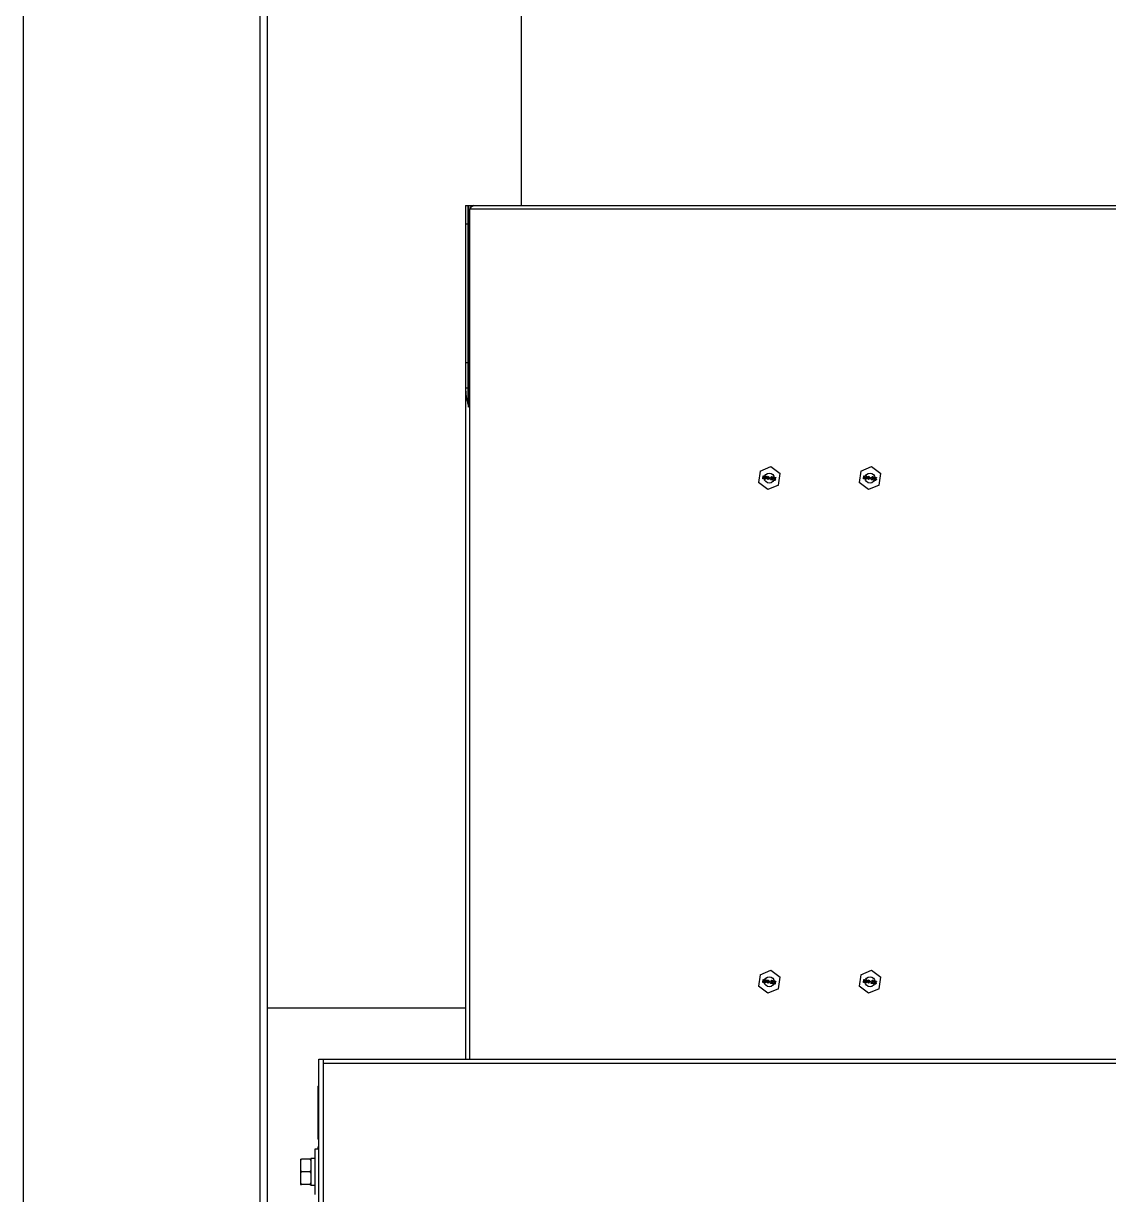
# Model space of a CAD drawing. Header units: millimetres. Extents: x 32496 to 166256, y 3504 to 23939.
# Drawn here: x 99789.1 to 100220.1, y 7928.1 to 8393.1 of the extents above; entities that cross this region are included whole.
import ezdxf

# ---------------------------------------------------------------- set-up
doc = ezdxf.new("R2010")
doc.units = ezdxf.units.MM
doc.layers.get('0').update_dxf_attribs({"lineweight": 35})
for name, color, linetype in [('2401-00854_BSO-M4-25_1_0', 7, 'Continuous'), ('2401-01144-S-M6-16HWM_1_0', 7, 'Continuous'), ('4215-19366_1_1_0', 7, 'Continuous'), ('4215-19373_1_1_0', 7, 'Continuous'), ('4215-19398_1-20250317_1_0', 7, 'Continuous'), ('4215-19398_2_1_0', 7, 'Continuous'), ('4215-19398_6_1_0', 7, 'Continuous'), ('4215-19398_9_1_0', 7, 'Continuous'), ('4215-23304_2_1_1_0', 7, 'Continuous'), ('4215-HRQZZ01_1_1_0', 7, 'Continuous'), ('FG-S100X100-2232_0', 7, 'Continuous'), ('QIAOJIA_0', 7, 'Continuous')]:
    doc.layers.add(name, color=color, linetype=linetype)

# ---------------------------------------------------------------- blocks, each defined once
blk = doc.blocks.new('gtrytrgtrr')
at = {"layer": '2401-00854_BSO-M4-25_1_0', "color": 7, "linetype": 'Continuous'}
for p, q in [((68304.83, -72861), (68304.25, -72865.58)), ((68304.83, -72861), (68309.09, -72859.21)), ((68309.09, -72859.21), (68312.77, -72862)), ((68312.19, -72866.58), (68312.77, -72862)), ((68344.83, -72861), (68344.25, -72865.58)), ((68344.83, -72861), (68349.09, -72859.21)), ((68349.09, -72859.21), (68352.77, -72862)), ((68352.19, -72866.58), (68352.77, -72862)), ((68307.93, -72868.37), (68304.25, -72865.58)), ((68305.88, -72864.06), (68306.03, -72862.87)), ((68306.03, -72864.08), (68305.88, -72864.06)), ((68306.03, -72862.87), (68306.26, -72862.9)), ((68306.15, -72863.15), (68306.03, -72864.08)), ((68306.15, -72863.15), (68306.38, -72864.13)), ((68306.49, -72864.01), (68306.26, -72862.9)), ((68306.58, -72864.15), (68306.38, -72864.13)), ((68307, -72863), (68306.49, -72864.01)), ((68306.58, -72864.15), (68307.04, -72863.26)), ((68306.92, -72864.2), (68307.04, -72863.26)), ((68307.07, -72864.21), (68306.92, -72864.2)), ((68307, -72863), (68307.22, -72863.02)), ((68307.22, -72863.02), (68307.07, -72864.21)), ((68307.32, -72863.89), (68307.34, -72863.73)), ((68307.91, -72863.96), (68307.32, -72863.89)), ((68308.02, -72863.12), (68307.34, -72863.73)), ((68307.51, -72863.75), (68307.99, -72863.33)), ((68307.51, -72863.75), (68307.93, -72863.81)), ((68307.87, -72864.31), (68307.91, -72863.96)), ((68308.02, -72864.33), (68307.87, -72864.31)), ((68307.93, -72863.81), (68307.99, -72863.33)), ((68312.19, -72866.58), (68307.93, -72868.37)), ((68308.02, -72863.12), (68308.17, -72863.14)), ((68308.06, -72863.98), (68308.02, -72864.33)), ((68308.31, -72864.01), (68308.06, -72863.98)), ((68308.17, -72863.14), (68308.08, -72863.83)), ((68308.08, -72863.83), (68308.33, -72863.86)), ((68308.33, -72863.86), (68308.31, -72864.01)), ((68308.69, -72863.8), (68308.52, -72863.93)), ((68308.52, -72863.93), (68308.54, -72863.96)), ((68308.54, -72863.96), (68308.68, -72863.85)), ((68308.59, -72863.61), (68308.56, -72863.63)), ((68308.56, -72863.63), (68308.69, -72863.8)), ((68308.69, -72863.75), (68308.59, -72863.61)), ((68308.66, -72864.03), (68308.68, -72863.85)), ((68308.71, -72864.03), (68308.66, -72864.03)), ((68308.69, -72863.75), (68308.72, -72863.57)), ((68308.73, -72863.86), (68308.71, -72864.03)), ((68308.72, -72863.57), (68308.77, -72863.58)), ((68308.73, -72863.86), (68308.84, -72864)), ((68308.77, -72863.58), (68308.74, -72863.76)), ((68308.88, -72863.65), (68308.74, -72863.76)), ((68308.74, -72863.81), (68308.91, -72863.67)), ((68308.87, -72863.98), (68308.74, -72863.81)), ((68308.84, -72864), (68308.87, -72863.98)), ((68308.91, -72863.67), (68308.88, -72863.65)), ((68309.01, -72864.46), (68309.02, -72864.33)), ((68309.9, -72864.57), (68309.01, -72864.46)), ((68309.8, -72863.79), (68309.02, -72864.33)), ((68309.18, -72863.45), (68309.15, -72863.55)), ((68309.27, -72863.57), (68309.15, -72863.55)), ((68309.3, -72863.36), (68309.18, -72863.45)), ((68309.22, -72864.36), (68309.91, -72863.88)), ((68309.22, -72864.36), (68309.92, -72864.44)), ((68309.27, -72863.57), (68309.33, -72863.5)), ((68309.4, -72863.32), (68309.3, -72863.36)), ((68309.33, -72863.5), (68309.41, -72863.45)), ((68309.58, -72863.32), (68309.4, -72863.32)), ((68309.41, -72863.45), (68309.54, -72863.44)), ((68309.64, -72863.46), (68309.54, -72863.44)), ((68309.58, -72863.32), (68309.68, -72863.33)), ((68309.64, -72863.46), (68309.76, -72863.5)), ((68309.82, -72863.38), (68309.68, -72863.33)), ((68309.76, -72863.5), (68309.83, -72863.56)), ((68309.86, -72863.69), (68309.8, -72863.79)), ((68309.92, -72863.44), (68309.82, -72863.38)), ((68309.83, -72863.56), (68309.87, -72863.64)), ((68309.86, -72863.69), (68309.87, -72863.64)), ((68309.92, -72864.44), (68309.9, -72864.57)), ((68309.91, -72863.88), (68309.97, -72863.81)), ((68310, -72863.55), (68309.92, -72863.44)), ((68309.97, -72863.81), (68310.01, -72863.71)), ((68310.02, -72863.66), (68310, -72863.55)), ((68310.02, -72863.66), (68310.01, -72863.71)), ((68310.14, -72864.29), (68310.29, -72864.31)), ((68310.14, -72864.29), (68310.17, -72864.4)), ((68310.17, -72864.06), (68310.25, -72863.41)), ((68310.34, -72864.09), (68310.17, -72864.06)), ((68310.17, -72864.4), (68310.24, -72864.51)), ((68310.24, -72864.51), (68310.35, -72864.6)), ((68310.25, -72863.41), (68311.09, -72863.51)), ((68310.32, -72864.42), (68310.29, -72864.31)), ((68310.36, -72863.55), (68310.31, -72863.95)), ((68310.44, -72863.89), (68310.31, -72863.95)), ((68310.39, -72864.48), (68310.32, -72864.42)), ((68310.34, -72864.09), (68310.45, -72864.02)), ((68310.35, -72864.6), (68310.47, -72864.64)), ((68311.08, -72863.64), (68310.36, -72863.55)), ((68310.49, -72864.52), (68310.39, -72864.48)), ((68310.57, -72863.88), (68310.44, -72863.89)), ((68310.45, -72864.02), (68310.55, -72864.01)), ((68310.62, -72864.66), (68310.47, -72864.64)), ((68310.49, -72864.52), (68310.64, -72864.54)), ((68310.7, -72864.03), (68310.55, -72864.01)), ((68310.57, -72863.88), (68310.72, -72863.9)), ((68310.62, -72864.66), (68310.75, -72864.65)), ((68310.74, -72864.52), (68310.64, -72864.54)), ((68310.7, -72864.03), (68310.8, -72864.07)), ((68310.84, -72863.94), (68310.72, -72863.9)), ((68310.82, -72864.48), (68310.74, -72864.52)), ((68310.75, -72864.65), (68310.88, -72864.59)), ((68310.8, -72864.07), (68310.86, -72864.13)), ((68310.88, -72864.41), (68310.82, -72864.48)), ((68310.95, -72864.03), (68310.84, -72863.94)), ((68310.86, -72864.13), (68310.9, -72864.21)), ((68310.91, -72864.34), (68310.88, -72864.41)), ((68310.88, -72864.59), (68310.97, -72864.5)), ((68310.9, -72864.21), (68310.92, -72864.29)), ((68310.91, -72864.34), (68310.92, -72864.29)), ((68311.01, -72864.15), (68310.95, -72864.03)), ((68310.97, -72864.5), (68311.03, -72864.38)), ((68311.05, -72864.28), (68311.01, -72864.15)), ((68311.05, -72864.28), (68311.03, -72864.38)), ((68311.09, -72863.51), (68311.08, -72863.64)), ((68347.93, -72868.37), (68344.25, -72865.58)), ((68345.88, -72864.06), (68346.03, -72862.87)), ((68346.03, -72864.08), (68345.88, -72864.06)), ((68346.03, -72862.87), (68346.26, -72862.9)), ((68346.15, -72863.15), (68346.03, -72864.08)), ((68346.15, -72863.15), (68346.38, -72864.13)), ((68346.49, -72864.01), (68346.26, -72862.9)), ((68346.58, -72864.15), (68346.38, -72864.13)), ((68347, -72863), (68346.49, -72864.01)), ((68346.58, -72864.15), (68347.04, -72863.26)), ((68346.92, -72864.2), (68347.04, -72863.26)), ((68347.07, -72864.21), (68346.92, -72864.2)), ((68347, -72863), (68347.22, -72863.02)), ((68347.22, -72863.02), (68347.07, -72864.21)), ((68347.32, -72863.89), (68347.34, -72863.73)), ((68347.91, -72863.96), (68347.32, -72863.89)), ((68348.02, -72863.12), (68347.34, -72863.73)), ((68347.51, -72863.75), (68347.99, -72863.33)), ((68347.51, -72863.75), (68347.93, -72863.81)), ((68347.87, -72864.31), (68347.91, -72863.96)), ((68348.02, -72864.33), (68347.87, -72864.31)), ((68347.93, -72863.81), (68347.99, -72863.33)), ((68352.19, -72866.58), (68347.93, -72868.37)), ((68348.02, -72863.12), (68348.17, -72863.14)), ((68348.06, -72863.98), (68348.02, -72864.33)), ((68348.31, -72864.01), (68348.06, -72863.98)), ((68348.17, -72863.14), (68348.08, -72863.83)), ((68348.08, -72863.83), (68348.33, -72863.86)), ((68348.33, -72863.86), (68348.31, -72864.01)), ((68348.69, -72863.8), (68348.52, -72863.93)), ((68348.52, -72863.93), (68348.54, -72863.96)), ((68348.54, -72863.96), (68348.68, -72863.85)), ((68348.59, -72863.61), (68348.56, -72863.63)), ((68348.56, -72863.63), (68348.69, -72863.8)), ((68348.69, -72863.75), (68348.59, -72863.61)), ((68348.66, -72864.03), (68348.68, -72863.85)), ((68348.71, -72864.03), (68348.66, -72864.03)), ((68348.69, -72863.75), (68348.72, -72863.57)), ((68348.73, -72863.86), (68348.71, -72864.03)), ((68348.72, -72863.57), (68348.77, -72863.58)), ((68348.73, -72863.86), (68348.84, -72864)), ((68348.77, -72863.58), (68348.74, -72863.76)), ((68348.88, -72863.65), (68348.74, -72863.76)), ((68348.74, -72863.81), (68348.91, -72863.67)), ((68348.87, -72863.98), (68348.74, -72863.81)), ((68348.84, -72864), (68348.87, -72863.98)), ((68348.91, -72863.67), (68348.88, -72863.65)), ((68349.01, -72864.46), (68349.02, -72864.33)), ((68349.9, -72864.57), (68349.01, -72864.46)), ((68349.8, -72863.79), (68349.02, -72864.33)), ((68349.18, -72863.45), (68349.15, -72863.55)), ((68349.27, -72863.57), (68349.15, -72863.55)), ((68349.3, -72863.36), (68349.18, -72863.45)), ((68349.22, -72864.36), (68349.91, -72863.88)), ((68349.22, -72864.36), (68349.92, -72864.44)), ((68349.27, -72863.57), (68349.33, -72863.5)), ((68349.4, -72863.32), (68349.3, -72863.36)), ((68349.33, -72863.5), (68349.41, -72863.45)), ((68349.58, -72863.32), (68349.4, -72863.32)), ((68349.41, -72863.45), (68349.54, -72863.44)), ((68349.64, -72863.46), (68349.54, -72863.44)), ((68349.58, -72863.32), (68349.68, -72863.33)), ((68349.64, -72863.46), (68349.76, -72863.5)), ((68349.82, -72863.38), (68349.68, -72863.33)), ((68349.76, -72863.5), (68349.83, -72863.56)), ((68349.86, -72863.69), (68349.8, -72863.79)), ((68349.92, -72863.44), (68349.82, -72863.38)), ((68349.83, -72863.56), (68349.87, -72863.64)), ((68349.86, -72863.69), (68349.87, -72863.64)), ((68349.92, -72864.44), (68349.9, -72864.57)), ((68349.91, -72863.88), (68349.97, -72863.81)), ((68350, -72863.55), (68349.92, -72863.44)), ((68349.97, -72863.81), (68350.01, -72863.71)), ((68350.02, -72863.66), (68350, -72863.55)), ((68350.02, -72863.66), (68350.01, -72863.71)), ((68350.14, -72864.29), (68350.29, -72864.31)), ((68350.14, -72864.29), (68350.17, -72864.4)), ((68350.17, -72864.06), (68350.25, -72863.41)), ((68350.34, -72864.09), (68350.17, -72864.06)), ((68350.17, -72864.4), (68350.24, -72864.51)), ((68350.24, -72864.51), (68350.35, -72864.6)), ((68350.25, -72863.41), (68351.09, -72863.51)), ((68350.32, -72864.42), (68350.29, -72864.31)), ((68350.36, -72863.55), (68350.31, -72863.95)), ((68350.44, -72863.89), (68350.31, -72863.95)), ((68350.39, -72864.48), (68350.32, -72864.42)), ((68350.34, -72864.09), (68350.45, -72864.02)), ((68350.35, -72864.6), (68350.47, -72864.64)), ((68351.08, -72863.64), (68350.36, -72863.55)), ((68350.49, -72864.52), (68350.39, -72864.48)), ((68350.57, -72863.88), (68350.44, -72863.89)), ((68350.45, -72864.02), (68350.55, -72864.01)), ((68350.62, -72864.66), (68350.47, -72864.64)), ((68350.49, -72864.52), (68350.64, -72864.54)), ((68350.7, -72864.03), (68350.55, -72864.01)), ((68350.57, -72863.88), (68350.72, -72863.9)), ((68350.62, -72864.66), (68350.75, -72864.65)), ((68350.74, -72864.52), (68350.64, -72864.54)), ((68350.7, -72864.03), (68350.8, -72864.07)), ((68350.84, -72863.94), (68350.72, -72863.9)), ((68350.82, -72864.48), (68350.74, -72864.52)), ((68350.75, -72864.65), (68350.88, -72864.59)), ((68350.8, -72864.07), (68350.86, -72864.13)), ((68350.88, -72864.41), (68350.82, -72864.48)), ((68350.95, -72864.03), (68350.84, -72863.94)), ((68350.86, -72864.13), (68350.9, -72864.21)), ((68350.91, -72864.34), (68350.88, -72864.41)), ((68350.88, -72864.59), (68350.97, -72864.5)), ((68350.9, -72864.21), (68350.92, -72864.29)), ((68350.91, -72864.34), (68350.92, -72864.29)), ((68351.01, -72864.15), (68350.95, -72864.03)), ((68350.97, -72864.5), (68351.03, -72864.38)), ((68351.05, -72864.28), (68351.01, -72864.15)), ((68351.05, -72864.28), (68351.03, -72864.38)), ((68351.09, -72863.51), (68351.08, -72863.64)), ((68304.83, -73061), (68304.25, -73065.58)), ((68304.83, -73061), (68309.09, -73059.21)), ((68309.09, -73059.21), (68312.77, -73062)), ((68312.19, -73066.58), (68312.77, -73062)), ((68344.83, -73061), (68344.25, -73065.58)), ((68344.83, -73061), (68349.09, -73059.21)), ((68349.09, -73059.21), (68352.77, -73062)), ((68352.19, -73066.58), (68352.77, -73062)), ((68307.93, -73068.37), (68304.25, -73065.58)), ((68305.88, -73064.06), (68306.03, -73062.87)), ((68306.03, -73064.08), (68305.88, -73064.06)), ((68306.03, -73062.87), (68306.26, -73062.9)), ((68306.15, -73063.15), (68306.03, -73064.08)), ((68306.15, -73063.15), (68306.38, -73064.13)), ((68306.49, -73064.01), (68306.26, -73062.9)), ((68306.58, -73064.15), (68306.38, -73064.13)), ((68307, -73063), (68306.49, -73064.01)), ((68306.58, -73064.15), (68307.04, -73063.26)), ((68306.92, -73064.2), (68307.04, -73063.26)), ((68307.07, -73064.21), (68306.92, -73064.2)), ((68307, -73063), (68307.22, -73063.02)), ((68307.22, -73063.02), (68307.07, -73064.21)), ((68307.32, -73063.89), (68307.34, -73063.73)), ((68307.91, -73063.96), (68307.32, -73063.89)), ((68308.02, -73063.12), (68307.34, -73063.73)), ((68307.51, -73063.75), (68307.99, -73063.33)), ((68307.51, -73063.75), (68307.93, -73063.81)), ((68307.87, -73064.31), (68307.91, -73063.96)), ((68308.02, -73064.33), (68307.87, -73064.31)), ((68307.93, -73063.81), (68307.99, -73063.33)), ((68312.19, -73066.58), (68307.93, -73068.37)), ((68308.02, -73063.12), (68308.17, -73063.14)), ((68308.06, -73063.98), (68308.02, -73064.33)), ((68308.31, -73064.01), (68308.06, -73063.98)), ((68308.17, -73063.14), (68308.08, -73063.83)), ((68308.08, -73063.83), (68308.33, -73063.86)), ((68308.33, -73063.86), (68308.31, -73064.01)), ((68308.69, -73063.8), (68308.52, -73063.93)), ((68308.52, -73063.93), (68308.54, -73063.96)), ((68308.54, -73063.96), (68308.68, -73063.85)), ((68308.59, -73063.61), (68308.56, -73063.63)), ((68308.56, -73063.63), (68308.69, -73063.8)), ((68308.69, -73063.75), (68308.59, -73063.61)), ((68308.66, -73064.03), (68308.68, -73063.85)), ((68308.71, -73064.03), (68308.66, -73064.03)), ((68308.69, -73063.75), (68308.72, -73063.57)), ((68308.73, -73063.86), (68308.71, -73064.03)), ((68308.72, -73063.57), (68308.77, -73063.58)), ((68308.73, -73063.86), (68308.84, -73064)), ((68308.77, -73063.58), (68308.74, -73063.76)), ((68308.88, -73063.65), (68308.74, -73063.76)), ((68308.74, -73063.81), (68308.91, -73063.67)), ((68308.87, -73063.98), (68308.74, -73063.81)), ((68308.84, -73064), (68308.87, -73063.98)), ((68308.91, -73063.67), (68308.88, -73063.65)), ((68309.01, -73064.46), (68309.02, -73064.33)), ((68309.9, -73064.57), (68309.01, -73064.46)), ((68309.8, -73063.79), (68309.02, -73064.33)), ((68309.18, -73063.45), (68309.15, -73063.55)), ((68309.27, -73063.57), (68309.15, -73063.55)), ((68309.3, -73063.36), (68309.18, -73063.45)), ((68309.22, -73064.36), (68309.91, -73063.88)), ((68309.22, -73064.36), (68309.92, -73064.44)), ((68309.27, -73063.57), (68309.33, -73063.5)), ((68309.4, -73063.32), (68309.3, -73063.36)), ((68309.33, -73063.5), (68309.41, -73063.45)), ((68309.58, -73063.32), (68309.4, -73063.32)), ((68309.41, -73063.45), (68309.54, -73063.44)), ((68309.64, -73063.46), (68309.54, -73063.44)), ((68309.58, -73063.32), (68309.68, -73063.33)), ((68309.64, -73063.46), (68309.76, -73063.5)), ((68309.82, -73063.38), (68309.68, -73063.33)), ((68309.76, -73063.5), (68309.83, -73063.56)), ((68309.86, -73063.69), (68309.8, -73063.79)), ((68309.92, -73063.44), (68309.82, -73063.38)), ((68309.83, -73063.56), (68309.87, -73063.64)), ((68309.86, -73063.69), (68309.87, -73063.64)), ((68309.92, -73064.44), (68309.9, -73064.57)), ((68309.91, -73063.88), (68309.97, -73063.81)), ((68310, -73063.55), (68309.92, -73063.44)), ((68309.97, -73063.81), (68310.01, -73063.71)), ((68310.02, -73063.66), (68310, -73063.55)), ((68310.02, -73063.66), (68310.01, -73063.71)), ((68310.14, -73064.29), (68310.29, -73064.31)), ((68310.14, -73064.29), (68310.17, -73064.4)), ((68310.17, -73064.06), (68310.25, -73063.41)), ((68310.34, -73064.09), (68310.17, -73064.06)), ((68310.17, -73064.4), (68310.24, -73064.51)), ((68310.24, -73064.51), (68310.35, -73064.6)), ((68310.25, -73063.41), (68311.09, -73063.51)), ((68310.32, -73064.42), (68310.29, -73064.31)), ((68310.36, -73063.55), (68310.31, -73063.95)), ((68310.44, -73063.89), (68310.31, -73063.95)), ((68310.39, -73064.48), (68310.32, -73064.42)), ((68310.34, -73064.09), (68310.45, -73064.02)), ((68310.35, -73064.6), (68310.47, -73064.64)), ((68311.08, -73063.64), (68310.36, -73063.55)), ((68310.49, -73064.52), (68310.39, -73064.48)), ((68310.57, -73063.88), (68310.44, -73063.89)), ((68310.45, -73064.02), (68310.55, -73064.01)), ((68310.62, -73064.66), (68310.47, -73064.64)), ((68310.49, -73064.52), (68310.64, -73064.54)), ((68310.7, -73064.03), (68310.55, -73064.01)), ((68310.57, -73063.88), (68310.72, -73063.9)), ((68310.62, -73064.66), (68310.75, -73064.65)), ((68310.74, -73064.52), (68310.64, -73064.54)), ((68310.7, -73064.03), (68310.8, -73064.07)), ((68310.84, -73063.94), (68310.72, -73063.9)), ((68310.82, -73064.48), (68310.74, -73064.52)), ((68310.75, -73064.65), (68310.88, -73064.59)), ((68310.8, -73064.07), (68310.86, -73064.13)), ((68310.88, -73064.41), (68310.82, -73064.48)), ((68310.95, -73064.03), (68310.84, -73063.94)), ((68310.86, -73064.13), (68310.9, -73064.21)), ((68310.91, -73064.34), (68310.88, -73064.41)), ((68310.88, -73064.59), (68310.97, -73064.5)), ((68310.9, -73064.21), (68310.92, -73064.29)), ((68310.91, -73064.34), (68310.92, -73064.29)), ((68311.01, -73064.15), (68310.95, -73064.03)), ((68310.97, -73064.5), (68311.03, -73064.38)), ((68311.05, -73064.28), (68311.01, -73064.15)), ((68311.05, -73064.28), (68311.03, -73064.38)), ((68311.09, -73063.51), (68311.08, -73063.64)), ((68347.93, -73068.37), (68344.25, -73065.58)), ((68345.88, -73064.06), (68346.03, -73062.87)), ((68346.03, -73064.08), (68345.88, -73064.06)), ((68346.03, -73062.87), (68346.26, -73062.9)), ((68346.15, -73063.15), (68346.03, -73064.08)), ((68346.15, -73063.15), (68346.38, -73064.13)), ((68346.49, -73064.01), (68346.26, -73062.9)), ((68346.58, -73064.15), (68346.38, -73064.13)), ((68347, -73063), (68346.49, -73064.01)), ((68346.58, -73064.15), (68347.04, -73063.26)), ((68346.92, -73064.2), (68347.04, -73063.26)), ((68347.07, -73064.21), (68346.92, -73064.2)), ((68347, -73063), (68347.22, -73063.02)), ((68347.22, -73063.02), (68347.07, -73064.21)), ((68347.32, -73063.89), (68347.34, -73063.73)), ((68347.91, -73063.96), (68347.32, -73063.89)), ((68348.02, -73063.12), (68347.34, -73063.73)), ((68347.51, -73063.75), (68347.99, -73063.33)), ((68347.51, -73063.75), (68347.93, -73063.81)), ((68347.87, -73064.31), (68347.91, -73063.96)), ((68348.02, -73064.33), (68347.87, -73064.31)), ((68347.93, -73063.81), (68347.99, -73063.33)), ((68352.19, -73066.58), (68347.93, -73068.37)), ((68348.02, -73063.12), (68348.17, -73063.14)), ((68348.06, -73063.98), (68348.02, -73064.33)), ((68348.31, -73064.01), (68348.06, -73063.98)), ((68348.17, -73063.14), (68348.08, -73063.83)), ((68348.08, -73063.83), (68348.33, -73063.86)), ((68348.33, -73063.86), (68348.31, -73064.01)), ((68348.69, -73063.8), (68348.52, -73063.93)), ((68348.52, -73063.93), (68348.54, -73063.96)), ((68348.54, -73063.96), (68348.68, -73063.85)), ((68348.59, -73063.61), (68348.56, -73063.63)), ((68348.56, -73063.63), (68348.69, -73063.8)), ((68348.69, -73063.75), (68348.59, -73063.61)), ((68348.66, -73064.03), (68348.68, -73063.85)), ((68348.71, -73064.03), (68348.66, -73064.03)), ((68348.69, -73063.75), (68348.72, -73063.57)), ((68348.73, -73063.86), (68348.71, -73064.03)), ((68348.72, -73063.57), (68348.77, -73063.58)), ((68348.73, -73063.86), (68348.84, -73064)), ((68348.77, -73063.58), (68348.74, -73063.76)), ((68348.88, -73063.65), (68348.74, -73063.76)), ((68348.74, -73063.81), (68348.91, -73063.67)), ((68348.87, -73063.98), (68348.74, -73063.81)), ((68348.84, -73064), (68348.87, -73063.98)), ((68348.91, -73063.67), (68348.88, -73063.65)), ((68349.01, -73064.46), (68349.02, -73064.33)), ((68349.9, -73064.57), (68349.01, -73064.46)), ((68349.8, -73063.79), (68349.02, -73064.33)), ((68349.18, -73063.45), (68349.15, -73063.55)), ((68349.27, -73063.57), (68349.15, -73063.55)), ((68349.3, -73063.36), (68349.18, -73063.45)), ((68349.22, -73064.36), (68349.91, -73063.88)), ((68349.22, -73064.36), (68349.92, -73064.44)), ((68349.27, -73063.57), (68349.33, -73063.5)), ((68349.4, -73063.32), (68349.3, -73063.36)), ((68349.33, -73063.5), (68349.41, -73063.45)), ((68349.58, -73063.32), (68349.4, -73063.32)), ((68349.41, -73063.45), (68349.54, -73063.44)), ((68349.64, -73063.46), (68349.54, -73063.44)), ((68349.58, -73063.32), (68349.68, -73063.33)), ((68349.64, -73063.46), (68349.76, -73063.5)), ((68349.82, -73063.38), (68349.68, -73063.33)), ((68349.76, -73063.5), (68349.83, -73063.56)), ((68349.86, -73063.69), (68349.8, -73063.79)), ((68349.92, -73063.44), (68349.82, -73063.38)), ((68349.83, -73063.56), (68349.87, -73063.64)), ((68349.86, -73063.69), (68349.87, -73063.64)), ((68349.92, -73064.44), (68349.9, -73064.57)), ((68349.91, -73063.88), (68349.97, -73063.81)), ((68350, -73063.55), (68349.92, -73063.44)), ((68349.97, -73063.81), (68350.01, -73063.71)), ((68350.02, -73063.66), (68350, -73063.55)), ((68350.02, -73063.66), (68350.01, -73063.71)), ((68350.14, -73064.29), (68350.29, -73064.31)), ((68350.14, -73064.29), (68350.17, -73064.4)), ((68350.17, -73064.06), (68350.25, -73063.41)), ((68350.34, -73064.09), (68350.17, -73064.06)), ((68350.17, -73064.4), (68350.24, -73064.51)), ((68350.24, -73064.51), (68350.35, -73064.6)), ((68350.25, -73063.41), (68351.09, -73063.51)), ((68350.32, -73064.42), (68350.29, -73064.31)), ((68350.36, -73063.55), (68350.31, -73063.95)), ((68350.44, -73063.89), (68350.31, -73063.95)), ((68350.39, -73064.48), (68350.32, -73064.42)), ((68350.34, -73064.09), (68350.45, -73064.02)), ((68350.35, -73064.6), (68350.47, -73064.64)), ((68351.08, -73063.64), (68350.36, -73063.55)), ((68350.49, -73064.52), (68350.39, -73064.48)), ((68350.57, -73063.88), (68350.44, -73063.89)), ((68350.45, -73064.02), (68350.55, -73064.01)), ((68350.62, -73064.66), (68350.47, -73064.64)), ((68350.49, -73064.52), (68350.64, -73064.54)), ((68350.7, -73064.03), (68350.55, -73064.01)), ((68350.57, -73063.88), (68350.72, -73063.9)), ((68350.62, -73064.66), (68350.75, -73064.65)), ((68350.74, -73064.52), (68350.64, -73064.54)), ((68350.7, -73064.03), (68350.8, -73064.07)), ((68350.84, -73063.94), (68350.72, -73063.9)), ((68350.82, -73064.48), (68350.74, -73064.52)), ((68350.75, -73064.65), (68350.88, -73064.59)), ((68350.8, -73064.07), (68350.86, -73064.13)), ((68350.88, -73064.41), (68350.82, -73064.48)), ((68350.95, -73064.03), (68350.84, -73063.94)), ((68350.86, -73064.13), (68350.9, -73064.21)), ((68350.91, -73064.34), (68350.88, -73064.41)), ((68350.88, -73064.59), (68350.97, -73064.5)), ((68350.9, -73064.21), (68350.92, -73064.29)), ((68350.91, -73064.34), (68350.92, -73064.29)), ((68351.01, -73064.15), (68350.95, -73064.03)), ((68350.97, -73064.5), (68351.03, -73064.38)), ((68351.05, -73064.28), (68351.01, -73064.15)), ((68351.05, -73064.28), (68351.03, -73064.38)), ((68351.09, -73063.51), (68351.08, -73063.64))]:
    blk.add_line(p, q, dxfattribs=at)
at = {"layer": '2401-01144-S-M6-16HWM_1_0', "color": 7, "linetype": 'Continuous'}
for p, q in [((68129.56, -73130.29), (68127.96, -73130.29)), ((68127.96, -73130.29), (68127.96, -73148.29)), ((68122.36, -73134.27), (68122.36, -73144.31)), ((68126.06, -73134.27), (68122.66, -73134.27)), ((68127.96, -73133.94), (68126.36, -73133.94)), ((68126.36, -73133.94), (68126.36, -73144.64)), ((68126.06, -73139.24), (68122.66, -73139.24)), ((68126.06, -73144.27), (68122.66, -73144.27)), ((68126.06, -73144.32), (68122.66, -73144.32)), ((68127.96, -73144.64), (68126.36, -73144.64))]:
    blk.add_line(p, q, dxfattribs=at)
for points, knots in [([(68122.36, -73134.27), (68122.39, -73134.27), (68122.49, -73134.27), (68122.59, -73134.27), (68122.66, -73134.27)], [0, 0, 0, 0, 0.23369, 1, 1, 1, 1]), ([(68122.66, -73134.27), (68122.64, -73134.31), (68122.53, -73134.5), (68122.43, -73134.69), (68122.36, -73134.83)], [0, 0, 0, 0, 0.250911, 1, 1, 1, 1]), ([(68126.36, -73134.27), (68126.34, -73134.27), (68126.24, -73134.27), (68126.14, -73134.27), (68126.06, -73134.27)], [0, 0, 0, 0, 0.23369, 1, 1, 1, 1]), ([(68126.06, -73134.27), (68126.09, -73134.31), (68126.2, -73134.5), (68126.29, -73134.69), (68126.36, -73134.83)], [0, 0, 0, 0, 0.25091, 1, 1, 1, 1]), ([(68122.36, -73138.67), (68122.38, -73138.72), (68122.48, -73138.91), (68122.58, -73139.1), (68122.66, -73139.24)], [0, 0, 0, 0, 0.249123, 1, 1, 1, 1]), ([(68122.66, -73139.24), (68122.64, -73139.29), (68122.53, -73139.48), (68122.43, -73139.67), (68122.36, -73139.81)], [0, 0, 0, 0, 0.250845, 1, 1, 1, 1]), ([(68126.36, -73138.67), (68126.34, -73138.72), (68126.25, -73138.91), (68126.14, -73139.1), (68126.06, -73139.24)], [0, 0, 0, 0, 0.249123, 1, 1, 1, 1]), ([(68126.06, -73139.24), (68126.09, -73139.29), (68126.2, -73139.48), (68126.29, -73139.67), (68126.36, -73139.81)], [0, 0, 0, 0, 0.250844, 1, 1, 1, 1]), ([(68122.36, -73143.69), (68122.38, -73143.74), (68122.48, -73143.93), (68122.58, -73144.12), (68122.66, -73144.27)], [0, 0, 0, 0, 0.24919, 1, 1, 1, 1]), ([(68122.66, -73144.27), (68122.64, -73144.27), (68122.54, -73144.27), (68122.44, -73144.27), (68122.36, -73144.27)], [0, 0, 0, 0, 0.265514, 1, 1, 1, 1]), ([(68122.36, -73144.31), (68122.39, -73144.31), (68122.49, -73144.31), (68122.59, -73144.32), (68122.66, -73144.32)], [0, 0, 0, 0, 0.23369, 1, 1, 1, 1]), ([(68126.36, -73143.69), (68126.34, -73143.74), (68126.25, -73143.93), (68126.14, -73144.12), (68126.06, -73144.27)], [0, 0, 0, 0, 0.24919, 1, 1, 1, 1]), ([(68126.06, -73144.27), (68126.09, -73144.27), (68126.19, -73144.27), (68126.29, -73144.27), (68126.36, -73144.27)], [0, 0, 0, 0, 0.265512, 1, 1, 1, 1]), ([(68126.36, -73144.31), (68126.34, -73144.31), (68126.24, -73144.31), (68126.14, -73144.32), (68126.06, -73144.32)], [0, 0, 0, 0, 0.23369, 1, 1, 1, 1])]:
    blk.add_open_spline(points, degree=3, knots=knots, dxfattribs=at)
at = {"layer": '4215-19366_1_1_0', "color": 7, "linetype": 'Continuous'}
for q in [(68129.56, -73129.29), (68129.26, -73130.29)]:
    blk.add_line((68129.26, -73129.29), q, dxfattribs=at)
at = {"layer": '4215-19373_1_1_0', "color": 7, "linetype": 'Continuous'}
for p, q in [((68129.26, -73105.29), (68129.56, -73105.29)), ((68129.26, -73105.29), (68129.26, -73126.29)), ((68129.56, -73126.29), (68129.26, -73126.29))]:
    blk.add_line(p, q, dxfattribs=at)
at = {"layer": '4215-19373_1_1_0', "color": 9, "linetype": 'Continuous'}
blk.add_line((68129.26, -73125.09), (68129.56, -73125.09), dxfattribs=at)
at = {"layer": '4215-19373_1_1_0', "color": 7, "linetype": 'Continuous'}
blk.add_arc((68131.26, -73106.29), 2, 148.4, 149.9992, dxfattribs=at)
at = {"layer": '4215-19398_1-20250317_1_0', "color": 7, "linetype": 'Continuous'}
for p, q in [((68187.86, -72755.59), (68188.86, -72755.59)), ((68187.86, -72755.59), (68187.86, -73094.54)), ((68188.86, -72827.94), (68188.86, -72755.59)), ((68189.06, -72755.59), (68191.01, -72755.59)), ((68189.06, -72755.59), (68189.06, -72835.59)), ((68187.86, -72827.94), (68188.86, -72827.94))]:
    blk.add_line(p, q, dxfattribs=at)
at = {"layer": '4215-19398_1-20250317_1_0', "color": 9, "linetype": 'Continuous'}
for p, q in [((68188.86, -72762.91), (68187.86, -72762.91)), ((68189.61, -72762.91), (68189.06, -72762.91)), ((68187.86, -72817.91), (68188.86, -72817.91)), ((68189.06, -72817.91), (68189.61, -72817.91))]:
    blk.add_line(p, q, dxfattribs=at)
at = {"layer": '4215-19398_1-20250317_1_0', "color": 7, "linetype": 'Continuous'}
blk.add_lwpolyline([(68189.06, -72835.59), (68188.96, -72833.04), (68188.89, -72830.49), (68188.86, -72827.94)], dxfattribs=at)
blk.add_arc((68434.8, -72774.92), 253.11, 193.6757, 193.8699, dxfattribs=at)
blk.add_open_spline([(68187.86, -72827.94), (68187.86, -72829.09), (68188.08, -72831.39), (68188.59, -72833.64), (68188.86, -72834.76)], degree=3, knots=[0, 0, 0, 0, 0.499857, 1, 1, 1, 1], dxfattribs=at)
at = {"layer": '4215-19398_2_1_0', "color": 7, "linetype": 'Continuous'}
blk.add_line((68188.86, -72757.06), (68189.06, -72757.06), dxfattribs=at)
at = {"layer": '4215-19398_6_1_0', "color": 7, "linetype": 'Continuous'}
blk.add_line((68189.06, -72756.59), (68188.86, -72756.59), dxfattribs=at)
at = {"layer": '4215-19398_9_1_0', "color": 7, "linetype": 'Continuous'}
for p, q in [((68189.06, -72757.38), (68188.86, -72757.38)), ((68189.06, -72757.98), (68188.86, -72757.98))]:
    blk.add_line(p, q, dxfattribs=at)
at = {"layer": '4215-23304_2_1_1_0', "color": 7, "linetype": 'Continuous'}
for p, q in [((68129.56, -73094.54), (68863.96, -73094.54)), ((68129.56, -74416.04), (68129.56, -73094.54)), ((68131.26, -73094.54), (68131.26, -73096.24))]:
    blk.add_line(p, q, dxfattribs=at)
at = {"layer": '4215-23304_2_1_1_0', "color": 9, "linetype": 'Continuous'}
for p, q in [((68862.26, -73096.24), (68131.26, -73096.24)), ((68131.26, -73096.24), (68131.26, -74414.34))]:
    blk.add_line(p, q, dxfattribs=at)
at = {"layer": '4215-HRQZZ01_1_1_0', "color": 7, "linetype": 'Continuous'}
for p, q in [((68191.01, -72755.59), (68806.01, -72755.59)), ((68189.61, -73094.54), (68189.61, -72756.99))]:
    blk.add_line(p, q, dxfattribs=at)
at = {"layer": '4215-HRQZZ01_1_1_0', "color": 9, "linetype": 'Continuous'}
blk.add_line((68807.41, -72756.99), (68189.61, -72756.99), dxfattribs=at)
at = {"layer": '4215-HRQZZ01_1_1_0', "color": 7, "linetype": 'Continuous'}
for centre in [(68308.51, -72863.79), (68348.51, -72863.79), (68308.51, -73063.79), (68348.51, -73063.79)]:
    blk.add_circle(centre, 2, dxfattribs=at)
blk.add_arc((68191.01, -72756.99), 1.4, 90, 180, dxfattribs=at)
blk.add_open_spline([(68189.61, -72756.99), (68189.73, -72756.81), (68189.94, -72756.47), (68190.23, -72756.08), (68190.48, -72755.83), (68190.65, -72755.7), (68190.83, -72755.61), (68190.95, -72755.59), (68191.01, -72755.59)], degree=3, knots=[0, 0, 0, 0, 0.312861, 0.592688, 0.713407, 0.819421, 0.913628, 1, 1, 1, 1], dxfattribs=at)
at = {"layer": 'FG-S100X100-2232_0', "color": 9, "linetype": 'Continuous'}
for p, q in [((68012.26, -74723.29), (68012.26, -72451.29)), ((68106.26, -74723.29), (68106.26, -72451.29))]:
    blk.add_line(p, q, dxfattribs=at)
at = {"layer": 'FG-S100X100-2232_0', "color": 7, "linetype": 'Continuous'}
blk.add_line((68109.26, -74723.29), (68109.26, -72451.29), dxfattribs=at)
at = {"layer": 'QIAOJIA_0', "color": 7, "linetype": 'Continuous'}
for p, q in [((68209.96, -72509.09), (68209.96, -72755.59)), ((68109.26, -73074.09), (68187.86, -73074.09))]:
    blk.add_line(p, q, dxfattribs=at)

msp = doc.modelspace()

# ---------------------------------------------------------------- block references
msp.add_blockref('gtrytrgtrr', (31776.885, 81076.369))

doc.saveas('drawing.dxf')
